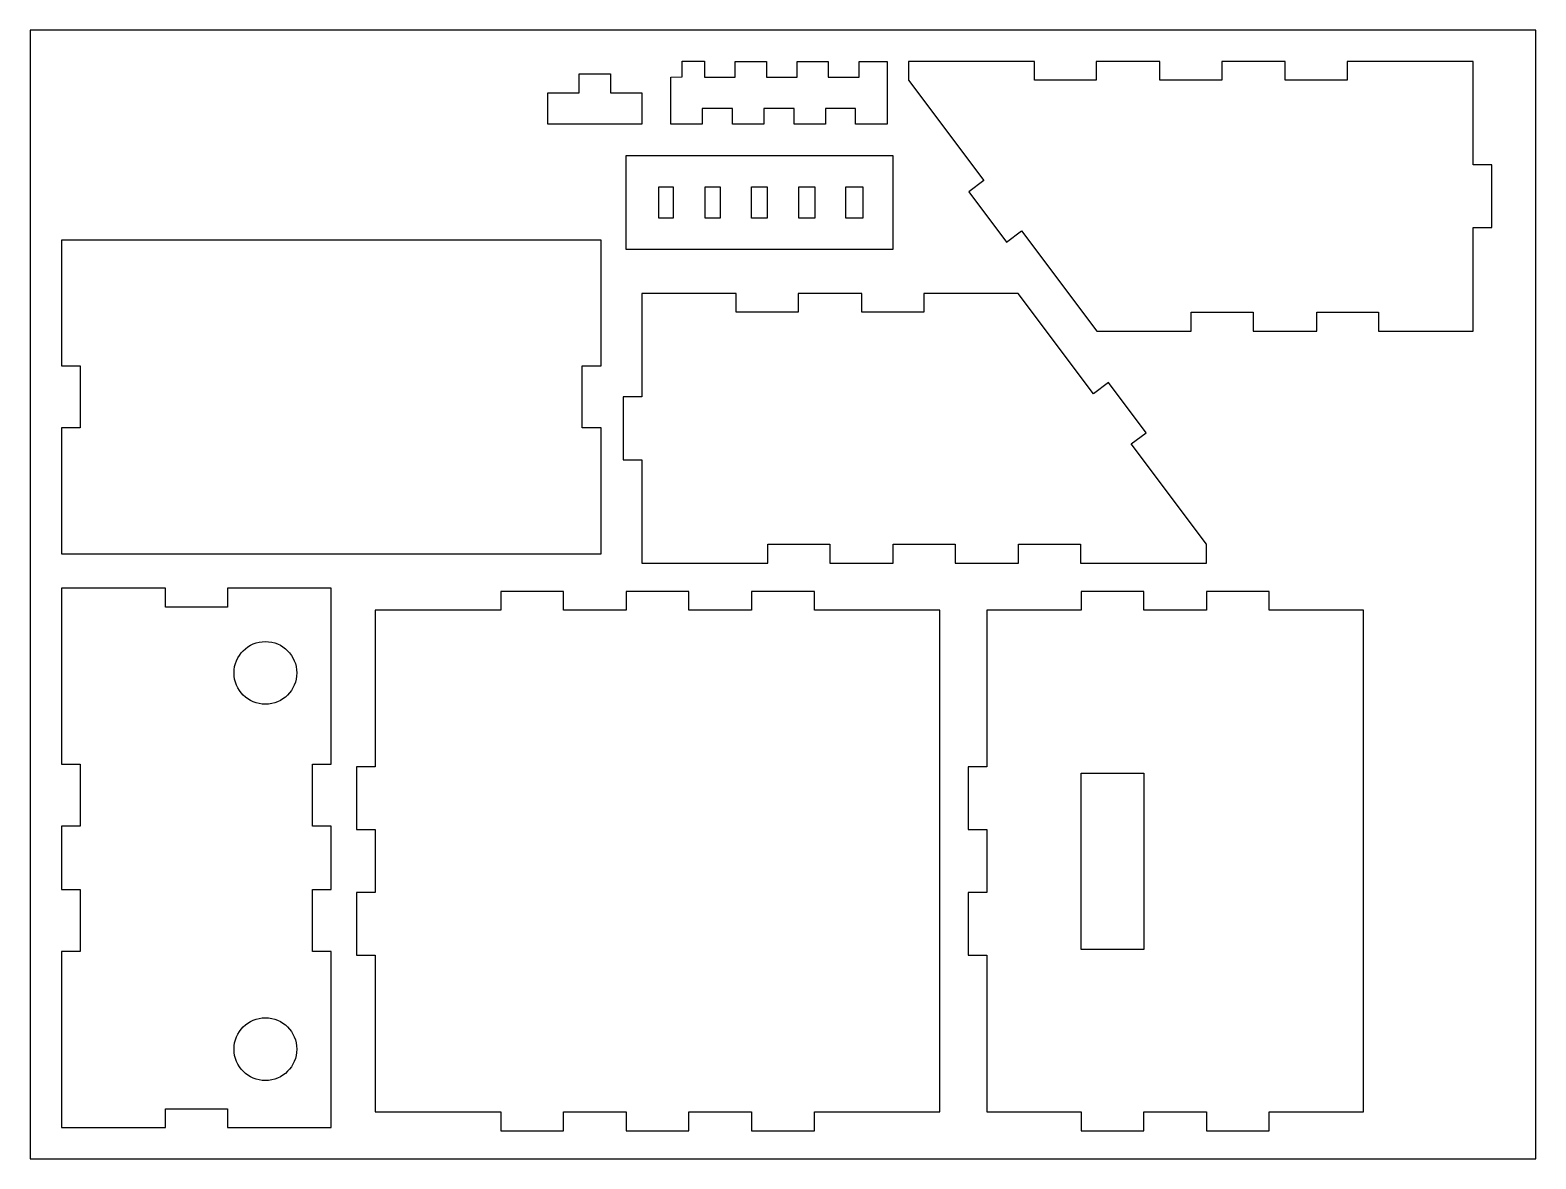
# Model space of a CAD drawing. Header units: inches. Extents: x 0 to 24, y 0 to 18.
import ezdxf

# ---------------------------------------------------------------- set-up
doc = ezdxf.new("R2010")
doc.units = ezdxf.units.IN
doc.header["$MEASUREMENT"] = 0
for name, color, linetype in [('24x18', 7, 'Continuous'), ('Layer1', 7, 'Continuous'), ('testnotch', 7, 'Continuous')]:
    doc.layers.add(name, color=color, linetype=linetype)

msp = doc.modelspace()

# ---------------------------------------------------------------- linework, layer by layer
at = {"layer": '24x18'}
msp.add_lwpolyline([(0, 0), (24, 0), (24, 18), (0, 18)], close=True, dxfattribs=at)
at = {"layer": 'Layer1'}
for points in [[(17, 13.2), (18.506, 13.2), (18.506, 13.5), (19.494, 13.5), (19.494, 13.2), (20.506, 13.2), (20.506, 13.5), (21.494, 13.5), (21.494, 13.2), (23, 13.2), (23, 14.85), (23.3, 14.85), (23.3, 15.85), (23, 15.85), (23, 17.5), (20.994, 17.5), (20.994, 17.2), (20.006, 17.2), (20.006, 17.5), (18.994, 17.5), (18.994, 17.2), (18.006, 17.2), (18.006, 17.5), (16.994, 17.5), (16.994, 17.2), (16.006, 17.2), (16.006, 17.5), (14, 17.5), (14, 17.2)], [(14, 17.2), (15.2, 15.6), (14.96, 15.42), (15.56, 14.62), (15.8, 14.8), (17, 13.2)], [(15.75, 13.8), (14.244, 13.8), (14.244, 13.5), (13.256, 13.5), (13.256, 13.8), (12.244, 13.8), (12.244, 13.5), (11.256, 13.5), (11.256, 13.8), (9.75, 13.8), (9.75, 12.15), (9.45, 12.15), (9.45, 11.15), (9.75, 11.15), (9.75, 9.5), (11.756, 9.5), (11.756, 9.8), (12.744, 9.8), (12.744, 9.5), (13.756, 9.5), (13.756, 9.8), (14.744, 9.8), (14.744, 9.5), (15.756, 9.5), (15.756, 9.8), (16.744, 9.8), (16.744, 9.5), (18.75, 9.5), (18.75, 9.8)], [(18.75, 9.8), (17.55, 11.4), (17.79, 11.58), (17.19, 12.38), (16.95, 12.2), (15.75, 13.8)], [(4.8, 0.5), (4.8, 3.306), (4.5, 3.306), (4.5, 4.294), (4.8, 4.294), (4.8, 5.306), (4.5, 5.306), (4.5, 6.294), (4.8, 6.294), (4.8, 9.1), (3.144, 9.1), (3.144, 8.8), (2.156, 8.8), (2.156, 9.1), (0.5, 9.1), (0.5, 6.294), (0.8, 6.294), (0.8, 5.306), (0.5, 5.306), (0.5, 4.294), (0.8, 4.294), (0.8, 3.306), (0.5, 3.306), (0.5, 0.5), (2.156, 0.5), (2.156, 0.8), (3.144, 0.8), (3.144, 0.5), (4.8, 0.5)], [(5.5, 0.75), (7.5, 0.75), (7.5, 0.45), (8.5, 0.45), (8.5, 0.75), (9.5, 0.75), (9.5, 0.45), (10.5, 0.45), (10.5, 0.75), (11.5, 0.75), (11.5, 0.45), (12.5, 0.45), (12.5, 0.75), (14.5, 0.75), (14.5, 8.75), (12.5, 8.75), (12.5, 9.05), (11.5, 9.05), (11.5, 8.75), (10.5, 8.75), (10.5, 9.05), (9.5, 9.05), (9.5, 8.75), (8.5, 8.75), (8.5, 9.05), (7.5, 9.05), (7.5, 8.75), (5.5, 8.75), (5.5, 6.25), (5.2, 6.25), (5.2, 5.25), (5.5, 5.25), (5.5, 4.25), (5.2, 4.25), (5.2, 3.25), (5.5, 3.25), (5.5, 0.75)], [(15.25, 0.75), (16.75, 0.75), (16.75, 0.45), (17.75, 0.45), (17.75, 0.75), (18.75, 0.75), (18.75, 0.45), (19.75, 0.45), (19.75, 0.75), (21.25, 0.75), (21.25, 8.75), (19.75, 8.75), (19.75, 9.05), (18.75, 9.05), (18.75, 8.75), (17.75, 8.75), (17.75, 9.05), (16.75, 9.05), (16.75, 8.75), (15.25, 8.75), (15.25, 6.25), (14.95, 6.25), (14.95, 5.25), (15.25, 5.25), (15.25, 4.25), (14.95, 4.25), (14.95, 3.25), (15.25, 3.25), (15.25, 0.75)]]:
    msp.add_lwpolyline(points, dxfattribs=at)
for points in [[(0.5, 12.644), (0.8, 12.644), (0.8, 11.656), (0.5, 11.656), (0.5, 9.65), (9.1, 9.65), (9.1, 11.656), (8.8, 11.656), (8.8, 12.644), (9.1, 12.644), (9.1, 14.65), (0.5, 14.65)], [(16.75, 6.15), (17.75, 6.15), (17.75, 3.337), (16.75, 3.337)]]:
    msp.add_lwpolyline(points, close=True, dxfattribs=at)
for centre in [(3.75, 7.75), (3.75, 1.75)]:
    msp.add_circle(centre, 0.5, dxfattribs=at)
at = {"layer": 'testnotch'}
for points in [[(8.25, 17), (8.75, 17), (8.75, 17.3), (9.25, 17.3), (9.25, 17), (9.75, 17), (9.75, 16.5), (8.25, 16.5), (8.25, 17)], [(10.21, 16.5), (10.21, 17.25), (10.392, 17.253), (10.392, 17.503), (10.75, 17.503), (10.75, 17.25), (11.238, 17.25), (11.238, 17.5), (11.736, 17.5), (11.736, 17.25), (12.226, 17.25), (12.226, 17.5), (12.72, 17.5), (12.72, 17.25), (13.212, 17.25), (13.212, 17.5), (13.658, 17.5), (13.658, 16.5), (13.158, 16.5), (13.158, 16.75), (12.676, 16.75), (12.676, 16.5), (12.178, 16.5), (12.178, 16.75), (11.694, 16.75), (11.694, 16.5), (11.196, 16.5), (11.196, 16.75), (10.71, 16.75), (10.71, 16.5), (10.21, 16.5)]]:
    msp.add_lwpolyline(points, dxfattribs=at)
for points in [[(9.5, 16), (13.75, 16), (13.75, 14.5), (9.5, 14.5)], [(10.02, 15.5), (10.25, 15.5), (10.25, 15), (10.02, 15)], [(10.76, 15.5), (11, 15.5), (11, 15), (10.76, 15)], [(11.5, 15.5), (11.75, 15.5), (11.75, 15), (11.5, 15)], [(12.25, 15.5), (12.51, 15.5), (12.51, 15), (12.25, 15)], [(13, 15.5), (13.27, 15.5), (13.27, 15), (13, 15)]]:
    msp.add_lwpolyline(points, close=True, dxfattribs=at)

doc.saveas('drawing.dxf')
